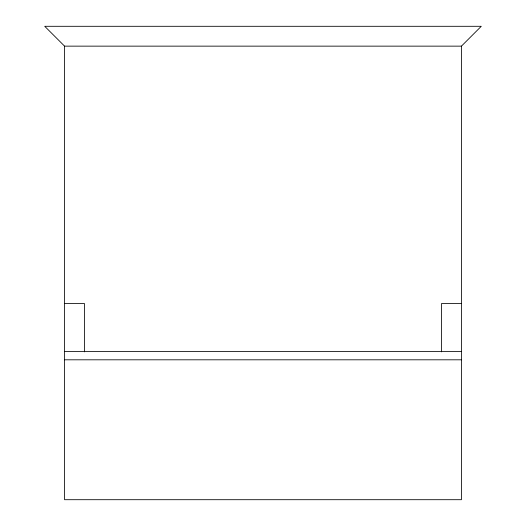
<?xml version="1.0" encoding="UTF-8"?>
<svg xmlns="http://www.w3.org/2000/svg" width="526" height="526" viewBox="0 0 526 526"><rect width="100%" height="100%" fill="white"/><g stroke="black" fill="none" stroke-linecap="round" stroke-linejoin="round"><path stroke-width="0.79" d="M461.433 46.143L481.277 26.3L44.723 26.3L64.567 46.143L64.567 499.7L461.433 499.7L461.433 46.143L64.567 46.143M64.567 303.469L84.41 303.469L84.41 351.874M461.433 303.469L441.59 303.469L441.59 351.874M64.567 351.401L461.433 351.401M64.567 359.81L461.433 359.81"/></g></svg>
